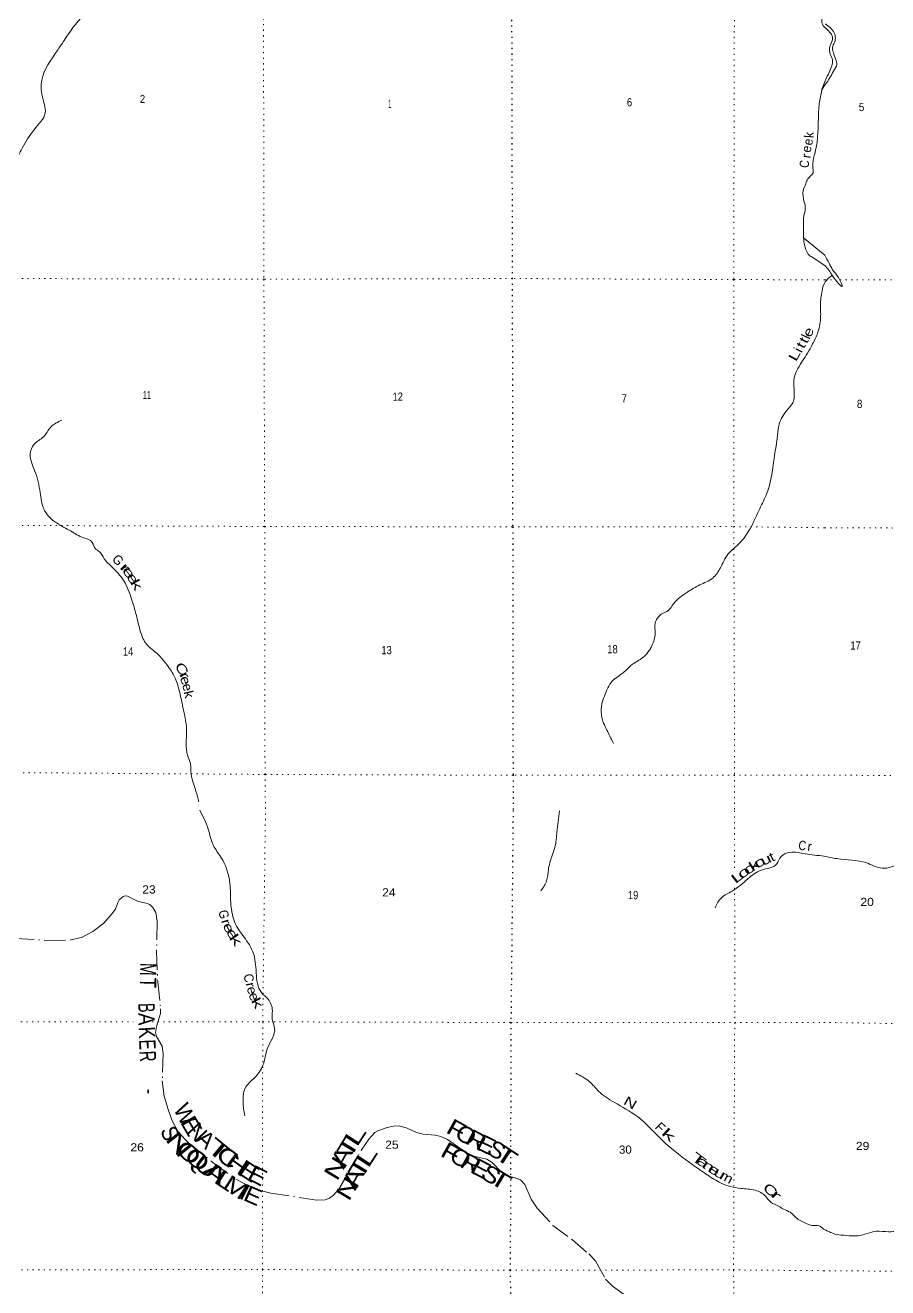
# Model space of a CAD drawing. Header units: feet. Extents: x -252966 to 4, y -183309 to 1368.
# Drawn here: x -48384 to -29908, y -147693 to -120662 of the extents above; entities that cross this region are included whole.
import ezdxf
from ezdxf.enums import TextEntityAlignment as Align

# ---------------------------------------------------------------- set-up
doc = ezdxf.new("R2010")
doc.units = ezdxf.units.FT
doc.header["$LTSCALE"] = 80
doc.linetypes.add('DOT_DASHED', pattern=[7.7, 5, -1.2, 0.3, -1.2])
doc.linetypes.add('DOTTED', pattern=[1.5, 0.3, -1.2])
for name, color, linetype, lineweight in [('39', 7, 'Continuous', 13), ('41', 7, 'Continuous', 13), ('44', 7, 'DOT_DASHED', 13), ('6', 7, 'DOTTED', 25), ('7', 7, 'DOTTED', 13)]:
    doc.layers.add(name, color=color, linetype=linetype, lineweight=lineweight)

msp = doc.modelspace()

# ---------------------------------------------------------------- linework, layer by layer
at = {"layer": '39'}
for p, q in [((-31326.22, -122052.1), (-31246.13, -121848.98)), ((-31246.91, -121927.66), (-31326.22, -122052.73)), ((-31312.34, -122026.87), (-31312.77, -122029.05)), ((-31252.83, -125587.89), (-31716.1, -125212.96)), ((-31252.83, -125805.05), (-31550.67, -125615.8))]:
    msp.add_line(p, q, dxfattribs=at)
for points in [[(-31329.61, -126429.24), (-31316.1, -126341.02), (-31298.44, -126265.31), (-31270.68, -126197.17), (-31252.24, -126156.55)], [(-31098.54, -126015.22), (-31180.32, -126074), (-31252.24, -126156.55)]]:
    msp.add_lwpolyline(points, dxfattribs=at)
for points in [[(-46474.12, -120311.83), (-46511.33, -120314.58), (-46822.13, -120283.12), (-47130.48, -120450.73), (-47552.29, -120990.58), (-47700.15, -121210.09), (-48027.55, -121836.19), (-48020.79, -122173.98), (-47955.83, -122539.78), (-48193.6, -122898.24), (-48447.32, -123296.95), (-48643.13, -123594.99), (-48815.03, -123822.6), (-48832.64, -124019.7), (-48996.8, -124120.61), (-49140.8, -124277.78), (-49226.4, -124549.43), (-49318.16, -124754.74)], [(-31245.23, -120716.01), (-31289.96, -120676.41), (-31317.72, -120603.23), (-31325.29, -120502.29), (-31347.37, -120393.14)], [(-31245.23, -120628.52), (-31137.46, -120719.7), (-31056.93, -120823.89), (-31030.41, -120946.39), (-31050.09, -121034.92), (-31093.78, -121133.59), (-31073.3, -121248.08), (-31020.64, -121396.61), (-31000.2, -121499.04), (-31067.75, -121644.05), (-31145.33, -121783.06), (-31246.91, -121927.66)], [(-31245.41, -120715.85), (-31153.14, -120808.2), (-31094.6, -120922.54), (-31128.08, -121069.41), (-31157.72, -121174.06), (-31125.13, -121312.62), (-31088.59, -121437.09), (-31118.13, -121565.86), (-31179.68, -121706.82), (-31229.38, -121805.52), (-31246.13, -121848.98)], [(-31323.07, -122053.36), (-31373.86, -122341.36), (-31421.81, -123169.1), (-31481.13, -123452.74), (-31514.7, -123684.05), (-31508.37, -123824.78), (-31622.36, -123951.72), (-31666.23, -124058.39), (-31720.03, -124209.32), (-31695.44, -124448.54), (-31675.08, -124593.27), (-31704.82, -124742.13), (-31712.29, -124991.48), (-31711.85, -125192.55), (-31687.37, -125385.53), (-31566.6, -125604.42), (-31550.67, -125615.8)], [(-31252.83, -125805.05), (-31171.32, -125903.83), (-31088.7, -126028.11), (-30883.49, -126254.41), (-30966.36, -126063.79), (-31089.22, -125895.45), (-31165.87, -125759.08), (-31252.83, -125587.89)], [(-31329.61, -126429.24), (-31346.39, -126569.41), (-31345.26, -126888.76), (-31402.63, -127234.74), (-31518.35, -127486.35), (-31628.17, -127685.67), (-31831.94, -128009.87), (-31905.72, -128186.98), (-31913.12, -128470.51), (-31942.58, -128744.04), (-32078.52, -128919.29), (-32244.2, -129241.39), (-32277.69, -129508.9), (-32342.92, -129929.29), (-32402.15, -130341.63), (-32515.58, -130723.93), (-32671.21, -131058.07), (-32888.76, -131496.91), (-33078.65, -131746.68), (-33326.72, -131982.51), (-33492.46, -132278.47), (-33656.36, -132498.02), (-33934.69, -132645.45), (-34192.97, -132794.84), (-34497.12, -133050.91), (-34607.07, -133189.9), (-34759.24, -133274.71), (-34889.13, -133466.03), (-34890.65, -133687.21), (-34960.24, -133944.75), (-35156.14, -134202.57), (-35374.34, -134343.83), (-35504.38, -134462.76), (-35600.43, -134543.42), (-35834.56, -134734.98), (-35922.42, -134894.03), (-36041.92, -135250.2), (-36031.37, -135487.45), (-35906.41, -135790.78), (-35783.57, -136043.85)], [(-47602.55, -129118.08), (-47836.77, -129265.4), (-47994.68, -129476.9), (-48190.8, -129630.17), (-48276.52, -129851.55), (-48175.48, -130215.25), (-48064.23, -130663.39), (-47981.24, -131029.15), (-47754.13, -131290.02), (-47445.01, -131470.27), (-47168.02, -131622.45), (-46947.25, -131738.56), (-46880.8, -131871.11), (-46794.46, -131935.26), (-46689.88, -132085.82), (-46539.17, -132248.34), (-46271.86, -132557.37), (-46104.6, -132953.1), (-46007.65, -133280.63), (-45912.61, -133652.39), (-45787.75, -133913.5), (-45586.88, -134091.99), (-45291.43, -134435.14), (-45156.59, -134676.12), (-45065.69, -134985.56), (-44984.67, -135365.4), (-44929.77, -135715.14), (-44935.06, -136042.9), (-44904.44, -136292.16), (-44851.99, -136442.85), (-44835.52, -136639.86), (-44726.33, -137061.86), (-44661.67, -137292.95)], [(-44646.35, -137470.95), (-44464.75, -137874.13), (-44352.52, -138226.2), (-44192, -138471.7), (-43999.56, -139037.02), (-43981.78, -139447.35), (-43855.6, -139950.27), (-43640.89, -140264.2), (-43506.47, -140503.64), (-43436.49, -140948.2), (-43324.31, -141374.68), (-43181.79, -141517.59), (-43089.56, -141763.04), (-43093.72, -141950.09), (-43041.63, -142139.19), (-43192.59, -142557.44), (-43291.29, -142929.46), (-43474.28, -143196.83), (-43673.31, -143421.95), (-43715.72, -143731.66), (-43707.78, -143858.38), (-43679.76, -144009.25)], [(-36936.48, -137480.08), (-36994.21, -137936.01), (-37038.64, -138263.83), (-37105.07, -138456.86), (-37177.59, -138744.43), (-37217.94, -138981.73), (-37336.61, -139192.83)], [(-17447.06, -137499.49), (-17937.82, -137714.93), (-18305.36, -137686.67), (-18561.96, -137768.41), (-19045.26, -137889.53), (-19395.31, -138170.8), (-19695.7, -138337.22), (-20062.31, -138510.01), (-20326.45, -138700.37), (-20703.66, -138752.58), (-21076.76, -138822.86), (-21551.07, -139153.03), (-21981.62, -139392.5), (-22376.46, -139539.29), (-22710.79, -139746.1), (-23255.2, -140112.82), (-23621.47, -140359.99), (-23948.17, -140480.3), (-24289.25, -140528.31), (-24538.22, -140525.57), (-24771.47, -140446.35), (-25133.51, -140301.45), (-25370.67, -140244.36), (-25616.23, -140547.21), (-25737.53, -140803.18), (-25779.82, -141213.56), (-25778.95, -141404.55), (-25700.17, -141508.7), (-25642.93, -141733.59), (-25714.3, -141930.99), (-25728.94, -142242.7), (-25811.63, -142599), (-25798.14, -142916.6), (-25924.58, -143363.6), (-26153.51, -143791.02), (-26331.06, -144039.23), (-26501.66, -144488.47), (-26666.57, -144867.31), (-26731.04, -145255.68), (-26919.63, -145723.1), (-27380.21, -145982.83), (-28022.06, -146114.82), (-28603.66, -146250.52), (-29078.68, -146423.86), (-29476.06, -146454.06), (-29891.46, -146494.41), (-30154.52, -146483.7), (-30543.56, -146580.2), (-30800.57, -146573.49), (-31005.45, -146552.43), (-31134.15, -146506.85), (-31208.6, -146471.04), (-31284.22, -146439.72)], [(-31271.32, -138452.72), (-31679.35, -138400.56), (-32002.74, -138372.16), (-32189.62, -138456.5), (-32286.16, -138619.35), (-32613.68, -138751.85), (-32905.09, -138938.69), (-33242.75, -139201.92), (-33471.86, -139342.54), (-33608.61, -139555.64)], [(-31278.05, -138451.86), (-30996.06, -138506.09), (-30365.24, -138597.34), (-30029.44, -138710.21), (-29824.79, -138683.01), (-29532.33, -138538.75), (-29033.01, -138409.51), (-28601.53, -138373.11), (-27954.4, -138518.55), (-27729.23, -138585.75), (-27442.97, -138841.63), (-27111.37, -138916.32), (-26649.65, -138905.89), (-26328.5, -138890.16), (-25941.35, -138817.79), (-25540.04, -138769.48), (-25148.76, -138721.22), (-24859.54, -138747.88), (-24551.69, -138895.07)], [(-36590.18, -143101.39), (-36301.04, -143276.59), (-36098.31, -143487.93), (-35771.05, -143721.49), (-35271.09, -144029.59), (-34686.94, -144581.13), (-34082.65, -145062.28), (-33777.47, -145273.7), (-33478.3, -145452.93), (-33056.54, -145565.88), (-32745.21, -145606.34), (-32524.34, -145735.23), (-32413.95, -145862.02), (-32245.28, -145944.61), (-32144.89, -146011.06), (-31996.28, -146075.53), (-31873.83, -146192.28), (-31654.97, -146315.14), (-31502.34, -146363.52), (-31385.83, -146365.62), (-31284.22, -146439.72)]]:
    msp.add_spline(points, degree=3, dxfattribs=at)
at = {"layer": '44'}
for points in [[(-48595.07, -140214.94), (-47920.61, -140255.71), (-47407.61, -140247.34), (-47180.97, -140194.31), (-46932.81, -140065.49), (-46699.5, -139884.91), (-46520.65, -139679.26), (-46453.46, -139586.51), (-46402.88, -139442.46), (-46368.57, -139387.49), (-46286.97, -139318.46), (-46241.89, -139300.33), (-46190.38, -139307.94), (-45966.4, -139423.58), (-45791.65, -139457.78), (-45717.13, -139489.81), (-45652.08, -139549.3), (-45589.29, -139660.1), (-45558.04, -139844.99), (-45570.32, -140484.79), (-45546.9, -141142.28), (-45483.83, -141721.59), (-45487.68, -141822.7), (-45573.32, -142099.4), (-45591.4, -142225.34), (-45570.58, -142312.65), (-45450.92, -142520.5), (-45429.3, -142676.5), (-45448.64, -143260.53), (-45405.85, -143591.06), (-45318.09, -143896.41), (-45227.85, -144133.47), (-45092.46, -144373.71), (-44883.9, -144588.33), (-44363.96, -145008.19), (-43872.01, -145367.13), (-43541.49, -145541.45), (-43353.73, -145608.38), (-43125.27, -145666.08), (-42141.3, -145818.09)], [(-42141.3, -145818.09), (-41955.82, -145808.6), (-41865.47, -145772.85), (-41777.02, -145708.45), (-41667.99, -145585.31), (-41493.71, -145293.35), (-41180.5, -144743.5), (-41025.89, -144512.77), (-40895.18, -144370.28), (-40828.45, -144331.74), (-40633.55, -144263.44), (-40492.32, -144231.65), (-40375.85, -144228.27), (-40200.9, -144278.81), (-40002.93, -144365.93), (-39862.23, -144401.69), (-39606.25, -144428.04), (-39483.71, -144453.37), (-39338.56, -144518.55), (-38878.01, -144840.81), (-38747.47, -144885.52), (-38493.47, -144936.95), (-38378.49, -145008.09), (-38189.21, -145208.24), (-38066.38, -145298.19), (-37913.62, -145335.74), (-37777.51, -145381.17), (-37680.97, -145485.54), (-37543.15, -145799.38), (-37419.52, -145989.54), (-37082.69, -146357.97), (-36661.65, -146669.56), (-36312.89, -146967.71), (-36168.94, -147114.76), (-35954.84, -147508.55), (-35801.97, -147658.58), (-35353.78, -147983.91)]]:
    msp.add_lwpolyline(points, dxfattribs=at)
at = {"layer": '6'}
for points in [[(-38260.32, -118739.33), (-37968.96, -118748.33), (-37952.46, -126076.21)], [(-37952.46, -126076.21), (-37942.74, -131401.57), (-37935.05, -136710.94), (-37933.38, -137474.04)], [(-37933.38, -137474.04), (-37979.45, -142014.24), (-37995.35, -147316.07), (-37946.98, -152623.99), (-37964.5, -157388.8), (-37980.38, -162672.53), (-37986.24, -167976.38), (-37978.04, -173284.27), (-37979.8, -173531.37)]]:
    msp.add_lwpolyline(points, dxfattribs=at)
at = {"layer": '7'}
for p, q in [((-31256.85, -126113.03), (-31029.5, -126113.34)), ((-33187.99, -137481.48), (-33187.57, -138786.64))]:
    msp.add_line(p, q, dxfattribs=at)
for points in [[(-33189.71, -118752.11), (-33207.02, -126106.99), (-33205.41, -131388.22), (-33187.68, -136706.57), (-33187.99, -137481.48)], [(-43281.05, -119076.59), (-43270.67, -126100.11), (-43255, -131394.33), (-43247.34, -136693.65), (-43237.61, -137464.58)], [(-31256.85, -126113.03), (-33207.02, -126106.99), (-37952.44, -126085.21), (-43271.03, -126100.35), (-48583.19, -126085.31), (-53935.76, -126084.57), (-59208.53, -126074.89), (-62504.83, -126050.11)], [(-30930.45, -126113.47), (-27909.21, -126117.57), (-22636.59, -126142.15)], [(-62519.44, -131363.33), (-59202.53, -131364.88), (-53906.09, -131362.68), (-48571.54, -131370.44), (-43255, -131394.33), (-37943.1, -131401.81), (-33205.39, -131397.22), (-31259.74, -131421.86)], [(-31259.96, -131421.86), (-27840.21, -131432.71), (-22603.87, -131446.61), (-17355.56, -131448.41), (-11950.59, -131461.16)], [(-31263.33, -136718.43), (-33187.66, -136715.57), (-37935.39, -136720.18), (-43247.68, -136702.89), (-48542.2, -136664.87), (-53870.36, -136664.9), (-59192.84, -136671.18), (-62534.03, -136666.82)], [(-11953.97, -136755.72), (-17270.57, -136753.43), (-22653.5, -136740.59), (-27919.86, -136734.85), (-31263.33, -136718.43)], [(-43296.63, -169216.5), (-43293.4, -167986.51), (-43287.52, -162650.48), (-43249.51, -157332.57), (-43260.14, -152605.95), (-43302.5, -147306.09), (-43296.64, -142000.22), (-43237.61, -137464.58)], [(-33187.46, -139133.69), (-33186.54, -142015.8), (-33210.48, -147315.62), (-33166.12, -152625.54)], [(-62548.62, -141973.36), (-59175.91, -141990.41), (-53876.8, -142008.43), (-48595.76, -141998.29), (-46070.91, -141999.21)], [(-45664.69, -141999.36), (-43296.64, -142000.22), (-37979.45, -142014.24), (-33186.54, -142015.8), (-31274.31, -142011.19)], [(-31274.31, -142011.19), (-27873.92, -142068.8), (-22565.66, -142067.55), (-17263.47, -142058.29), (-11973.41, -142029), (-6637.09, -142019.56)], [(-62563.22, -147279.51), (-59179.75, -147278.17), (-53906.75, -147294.17), (-48585.55, -147308.19), (-43304.51, -147304.07), (-37995.35, -147316.07), (-33216.5, -147311.59), (-31281.61, -147327.52)], [(-31281.61, -147327.52), (-27873.85, -147352.56), (-22577.66, -147347.36), (-17275.47, -147338.1), (-11959.14, -147346.87), (-6662.99, -147331.61)]]:
    msp.add_lwpolyline(points, dxfattribs=at)

# ---------------------------------------------------------------- texts
at = {"layer": '41'}
for s, rotation, width, p in [('k', 86.712, 0.95, (-31495.62, -123016.06)), ('e', 80.301, 0.95, (-31517.01, -123175.01)), ('C', 82.557, 0.85, (-31595.77, -123644.84)), ('l', 64.646, 1.1, (-31573.6, -127372.67)), ('e', 67.029, 1.3, (-31519.31, -127270.38)), ('i', 63.326, 1.2, (-31740.11, -127659.35)), ('t', 62.023, 1.35, (-31681.99, -127558.02)), ('t', 61.129, 1.35, (-31620.26, -127452.28)), ('L', 60.77, 1.5, (-31821.07, -127780.37)), ('r', 312.39, 2.15, (-46313.87, -132342.68)), ('e', 309.648, 1.8, (-46240.22, -132445.23)), ('e', 302.688, 1.55, (-46162.97, -132560.95)), ('k', 300.004, 1.7, (-46086, -132689.44)), ('C', 307.037, 1.5, (-45109.61, -134506.41)), ('r', 299.345, 1.65, (-45055.03, -134626.05)), ('e', 291.116, 1.25, (-45044.57, -134723.48)), ('e', 285.979, 1.1, (-45004.08, -134862.34)), ('k', 283.185, 1.15, (-44975.33, -135010.09)), ('C', 353.844, 0.85, (-31748.64, -138322.42)), ('t', 25.095, 1.25, (-32349.15, -138557.86)), ('o', 33.822, 1.6, (-32825.48, -138801.9)), ('k', 31.508, 1.75, (-32713.01, -138729.38)), ('o', 31.508, 1.5, (-32603.42, -138663.46)), ('u', 26.419, 1.5, (-32475.91, -138613.8)), ('L', 38.164, 1.8, (-33067.67, -138972.51)), ('o', 37.715, 1.75, (-32939.2, -138877)), ('G', 282.702, 0.9, (-44226.85, -139721.32)), ('r', 286.716, 1.25, (-44175.11, -139886.42)), ('e', 296.576, 1.4, (-44114.1, -140028.75)), ('e', 303.046, 1.6, (-44027.57, -140173.29)), ('k', 305.012, 1.85, (-43955.68, -140301.27)), ('C', 282.452, 0.95, (-43690.96, -141083.26)), ('r', 282.452, 1.15, (-43653.92, -141228.25)), ('e', 285.426, 1.1, (-43620.01, -141350.34)), ('e', 288.6, 1.15, (-43574.05, -141490.47)), ('k', 298.489, 1.65, (-43500.41, -141642.24)), ('N', 330.026, 1.4, (-35471.13, -143819.09)), ('k', 318.298, 2.15, (-34666, -144492.67)), ('T', 322.896, 1.9, (-34018.36, -145023.14)), ('a', 324.674, 1.75, (-33923.48, -145086.44)), ('n', 325.899, 1.7, (-33800.8, -145169.88)), ('e', 326.908, 1.6, (-33679.23, -145251.47)), ('u', 329.671, 1.65, (-33556.01, -145328.85)), ('m', 331.528, 1.25, (-33407.14, -145409.82)), ('C', 321.44, 1.55, (-32487.01, -145676.2)), ('r', 317.414, 2.15, (-32361.84, -145780.67))]:
    msp.add_text(s, height=200, rotation=rotation, dxfattribs=dict(at, width=width)).set_placement(p, align=Align.CENTER)
for s, rotation, p in [('e', 79.089, (-31551.7, -123329.07)), ('r', 81.191, (-31556.48, -123475.22)), ('G', 312.688, (-46468.98, -132179.15)), ('r', 352.715, (-31593.09, -138340.15)), ('F', 315.416, (-34850.56, -144327.86))]:
    msp.add_text(s, height=200, rotation=rotation, dxfattribs=at).set_placement(p, align=Align.CENTER)
at = {"layer": '44'}
for s, rotation, width, p in [('M', 269.141, 0.7, (-45922.69, -140872.83)), ('T', 269.141, 0.8, (-45927, -141160.41)), ('B', 271.662, 0.65, (-45959.21, -141703.9)), ('A', 270.2, 0.85, (-45958.71, -141943.86)), ('K', 273.241, 0.8, (-45951.24, -142237.45)), ('E', 272.241, 0.7, (-45940.53, -142493.54)), ('R', 272.943, 0.7, (-45931.97, -142745.95)), ('-', 91.852, 0.7, (-45615.21, -143484.55)), ('E', 300.324, 1.3, (-44974.72, -144316.04)), ('S', 291.98, 0.9, (-45443.9, -144452.06)), ('F', 330.63, 1.35, (-39229.74, -144451.97)), ('O', 329.54, 1.15, (-39029.47, -144572.33)), ('R', 331.902, 1.2, (-38801.96, -144685.09)), ('N', 308.522, 1.6, (-45231.75, -144729.88)), ('O', 317.52, 1.45, (-45002.1, -144929.36)), ('T', 320.575, 1.8, (-44343.83, -144880.44)), ('T', 58.824, 1.55, (-41316.32, -144765.47)), ('L', 57.072, 1.6, (-41171.46, -144526.38)), ('F', 330.63, 1.35, (-39351.07, -144950.59)), ('E', 334.14, 1.2, (-38583.56, -144787)), ('S', 329.606, 1.1, (-38373.04, -144894.01)), ('T', 326.926, 1.6, (-38178.06, -145016.66)), ('Q', 320.575, 1.4, (-44808.79, -145080.01)), ('U', 322.297, 1.5, (-44616.35, -145234.66)), ('C', 322.297, 1.4, (-44144.57, -145040.23)), ('H', 323.923, 1.45, (-43928.23, -145196.27)), ('A', 60.764, 1.45, (-41456.89, -144977.88)), ('T', 58.824, 1.55, (-41073.65, -145212.07)), ('L', 57.072, 1.6, (-40928.79, -144977.31)), ('O', 329.54, 1.15, (-39146.47, -145062.29)), ('R', 331.902, 1.2, (-38918.96, -145188.07)), ('A', 323.923, 1.65, (-44416.1, -145376.06)), ('E', 326.602, 1.4, (-43698.4, -145339.07)), ('E', 332.864, 1.2, (-43485.75, -145446.5)), ('N', 58.827, 1.4, (-41588.01, -145224.77)), ('E', 332.14, 1.25, (-38703.98, -145297.64)), ('S', 326.606, 1.2, (-38500.94, -145417.91)), ('T', 328.926, 1.55, (-38296.23, -145529.96)), ('L', 325.924, 1.65, (-44196.55, -145538.72)), ('M', 326.864, 1.3, (-43968.23, -145689.86)), ('N', 58.827, 1.4, (-41332.34, -145658.36)), ('A', 60.764, 1.45, (-41209.89, -145433.15)), ('I', 332.688, 1.15, (-43759.48, -145800.44)), ('E', 336.357, 1.15, (-43571.48, -145881.24))]:
    msp.add_text(s, height=350, rotation=rotation, dxfattribs=dict(at, width=width)).set_placement(p, align=Align.CENTER)
for s, rotation, p in [('W', 297.438, (-45116, -144057.65)), ('N', 312.522, (-44822.89, -144477.63)), ('A', 317.52, (-44628.02, -144645.3))]:
    msp.add_text(s, height=350, rotation=rotation, dxfattribs=at).set_placement(p, align=Align.CENTER)
at = {"layer": '7'}
for s, rotation, width, p in [('2', 0.133, 0.85, (-45925.53, -122327.98)), ('1', 0.133, 0.4, (-40609.04, -122431.59)), ('6', 0.133, 0.85, (-35494.87, -122398.35)), ('5', 0.235, 0.9, (-30527.64, -122500.17)), ('11', 0.133, 0.65, (-45863.46, -128665.66)), ('12', 0.133, 0.85, (-40514.81, -128701.54)), ('7', 0.133, 0.85, (-35607.2, -128738.45)), ('8', 0.235, 0.9, (-30568.95, -128856.62)), ('14', 0.133, 0.85, (-46291.73, -134156.95)), ('13', 0.133, 0.85, (-40753.45, -134129.06)), ('18', 0.133, 0.85, (-35914.82, -134108.68)), ('17', 0.235, 0.85, (-30707.85, -134028.54))]:
    msp.add_text(s, height=175, rotation=rotation, dxfattribs=dict(at, width=width)).set_placement(p)
for s, width, p in [('23', 1.1, (-45877.21, -139253.29)), ('24', 1.1, (-40737.64, -139315.19)), ('19', 0.85, (-35473.73, -139373.25)), ('20', 1.1, (-30493.15, -139519.75)), ('26', 1.1, (-46130.46, -144773.35)), ('25', 1.1, (-40672.45, -144717.12)), ('29', 1.1, (-30589.69, -144744.42)), ('30', 1.05, (-35665.45, -144822.95))]:
    msp.add_text(s, height=175, dxfattribs=dict(at, width=width)).set_placement(p)

doc.saveas('drawing.dxf')
